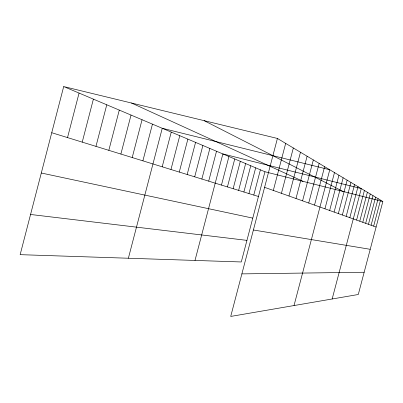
<?xml version="1.0" encoding="UTF-8"?>
<svg xmlns="http://www.w3.org/2000/svg" width="403" height="403" viewBox="0 0 403 403"><rect width="100%" height="100%" fill="white"/><g stroke="black" fill="none" stroke-linecap="round" stroke-linejoin="round"><path stroke-width="0.6" d="M63.694 86.564L20.15 254.661L241.281 261.965L264.942 171.749L63.694 86.564L277.415 138.451L382.85 201.51L358.287 294.497L230.712 316.436L277.415 138.451M67.523 137.594L79.069 93.068M82.227 142.133L93.39 99.133M95.964 146.37L106.765 104.79M108.82 150.334L119.283 110.09M120.88 154.057L131.025 115.062M132.214 157.553L142.058 119.731M142.889 160.847L152.45 124.134M128.381 258.232L162.253 128.28L329.77 169.764L294.019 305.55M162.197 166.807L171.25 132.088M170.958 169.507L179.778 135.7M179.27 172.071L187.874 139.126M187.173 174.509L195.566 142.38M194.694 176.831L202.885 145.478M201.858 179.043L209.862 148.43M208.694 181.149L216.512 151.246M195.002 260.434L222.864 153.936L361.274 188.604L332.158 298.991M221.459 185.088L228.939 156.505M227.428 186.932L234.748 158.963M233.141 188.695L240.314 161.321M238.621 190.382L245.649 163.578M243.88 192.004L250.767 165.744M248.933 193.566L255.678 167.824M253.784 195.062L260.403 169.824M273.32 190.443L285.672 143.387M281.425 193.324L293.334 147.972M288.961 196.009L300.467 152.238M295.993 198.513L307.116 156.213M302.567 200.85L313.333 159.931M308.728 203.041L319.156 163.416M314.516 205.102L324.627 166.686M324.939 208.809L334.48 172.58M329.649 210.487L338.933 175.245M334.107 212.074L343.149 177.763M338.339 213.58L347.149 180.156M342.359 215.011L350.948 182.428M346.177 216.371L354.559 184.589M349.819 217.665L358 186.644M356.595 220.078L364.403 190.478M359.758 221.202L367.395 192.261M362.781 222.28L370.251 193.974M365.672 223.307L372.987 195.606M368.448 224.295L375.606 197.178M371.108 225.242L378.12 198.679M373.657 226.148L380.533 200.12M241.876 273.889L364.166 272.247M30.563 214.472L246.943 240.374M253.396 229.992L370.226 249.306M41.302 173.013L252.782 218.119M264.942 171.749L382.85 201.51M51.74 132.723L258.449 196.503M264.59 187.335L376.11 227.025M131.504 103.027L303.056 181.365M204.114 120.653L343.134 191.485"/></g></svg>
